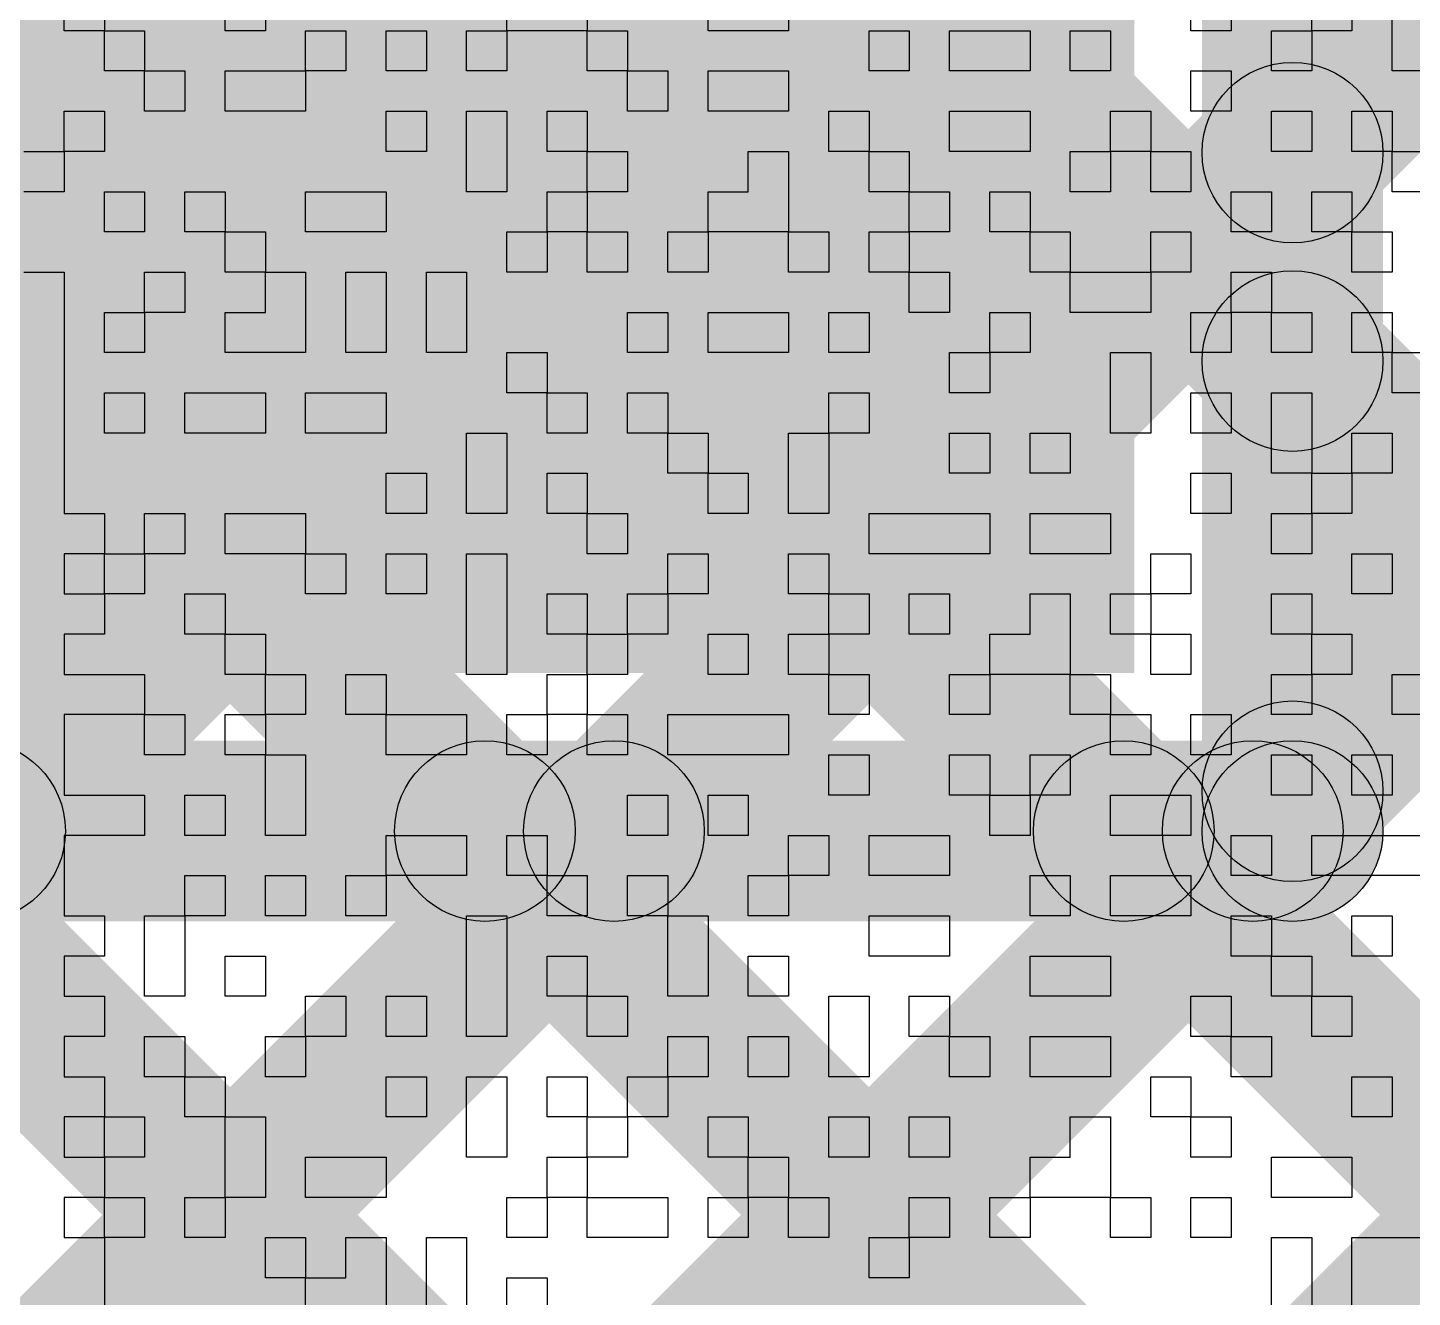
# Model space of a CAD drawing. Header units: millimetres. Extents: x 3.07 to 5.81, y 1.29 to 3.84.
# Drawn here: x 4.8701 to 4.9314, y 2.8106 to 2.8669 of the extents above; entities that cross this region are included whole.
import ezdxf

# ---------------------------------------------------------------- set-up
doc = ezdxf.new("R2010")
doc.units = ezdxf.units.MM
doc.header["$MEASUREMENT"] = 0
for name, color, linetype in [('BottomLayer', 5, 'Continuous'), ('BottomOverlay', 54, 'Continuous'), ('TopLayer', 1, 'Continuous'), ('TopPaste', 8, 'Continuous'), ('TopSolder', 216, 'Continuous')]:
    doc.layers.add(name, color=color, linetype=linetype)

# ---------------------------------------------------------------- blocks, each defined once
blk = doc.blocks.new('ESP32_WROOM_32__16MB__16')
at = {"layer": 'TopLayer'}
blk.add_hatch(color=1, dxfattribs=at).paths.add_polyline_path([(-0.374016, -0.287598), (-0.295276, -0.287598), (-0.295276, -0.323031), (-0.374016, -0.323031)])
at = {"layer": 'TopPaste'}
blk.add_hatch(color=8, dxfattribs=at).paths.add_polyline_path([(-0.374016, -0.287598), (-0.295276, -0.287598), (-0.295276, -0.323031), (-0.374016, -0.323031)])
at = {"layer": 'TopSolder'}
blk.add_hatch(color=216, dxfattribs=at).paths.add_polyline_path([(-0.378016, -0.283598), (-0.291276, -0.283598), (-0.291276, -0.327031), (-0.378016, -0.327031)])

msp = doc.modelspace()

# ---------------------------------------------------------------- hatches: boundary and pattern name
at = {"layer": 'BottomLayer'}
for points in [[(4.732828, 2.605851), (4.727172, 2.611508), (5.314492, 3.198828), (5.320149, 3.193172)], [(4.732828, 2.718988), (4.727172, 2.724645), (5.201355, 3.198828), (5.207012, 3.193172)], [(4.732828, 2.690704), (4.727172, 2.696361), (5.229639, 3.198828), (5.235296, 3.193172)], [(4.732828, 2.662419), (4.727172, 2.668076), (5.257924, 3.198828), (5.263581, 3.193172)], [(4.732828, 2.634135), (4.727172, 2.639792), (5.286208, 3.198828), (5.291865, 3.193172)], [(4.727172, 3.045347), (4.732828, 3.051004), (5.142004, 2.641828), (5.136347, 2.636172)], [(4.727172, 3.017062), (4.732828, 3.022719), (5.113719, 2.641828), (5.108062, 2.636172)], [(4.727172, 2.988778), (4.732828, 2.994435), (5.085808, 2.641456), (5.080151, 2.635799)], [(4.727172, 2.960494), (4.732828, 2.966151), (5.066949, 2.632031), (5.061292, 2.626374)]]:
    msp.add_hatch(color=5, dxfattribs=at).paths.add_polyline_path(points)
at = {"layer": 'TopLayer'}
for points in [[(4.928907, 2.858498), (4.92325, 2.864155), (5.491801, 3.432706), (5.497458, 3.427049)], [(4.928907, 2.830214), (4.92325, 2.835871), (5.491801, 3.404422), (5.497458, 3.398765)], [(4.820728, 2.69375), (4.815071, 2.699407), (5.491801, 3.376138), (5.497458, 3.370481)], [(4.930079, 2.831283), (4.922079, 2.831283), (4.922079, 2.881283), (4.930079, 2.881283)], [(4.92325, 2.849268), (4.928907, 2.854925), (5.20321, 2.580622), (5.197553, 2.574965)], [(4.825338, 2.827283), (4.825338, 2.835283), (4.926079, 2.835283), (4.926079, 2.827283)], [(4.824828, 2.726135), (4.819172, 2.731792), (4.921491, 2.834112), (4.927148, 2.828455)], [(4.824828, 2.782704), (4.819172, 2.788361), (4.864923, 2.834112), (4.87058, 2.828455)], [(4.824828, 2.754419), (4.819172, 2.760076), (4.893207, 2.834112), (4.898864, 2.828455)], [(4.85921, 2.828455), (4.864867, 2.834112), (5.116882, 2.582098), (5.111225, 2.576441)], [(4.887495, 2.828455), (4.893152, 2.834112), (5.138011, 2.589253), (5.132354, 2.583596)], [(4.915779, 2.828455), (4.921436, 2.834112), (5.164685, 2.590863), (5.159028, 2.585206)]]:
    msp.add_hatch(color=1, dxfattribs=at).paths.add_polyline_path(points)
h = msp.add_hatch(color=1, dxfattribs=at)
edge = h.paths.add_edge_path()
edge.add_arc((4.926079, 2.861327), 0.004, 0, 360)
h = msp.add_hatch(color=1, dxfattribs=at)
edge = h.paths.add_edge_path()
edge.add_arc((4.926079, 2.852097), 0.004, 0, 360)
h = msp.add_hatch(color=1, dxfattribs=at)
edge = h.paths.add_edge_path()
edge.add_arc((4.926079, 2.833042), 0.004, 0, 360)
h = msp.add_hatch(color=1, dxfattribs=at)
edge = h.paths.add_edge_path()
edge.add_arc((4.867751, 2.831283), 0.004, 0, 360)
h = msp.add_hatch(color=1, dxfattribs=at)
edge = h.paths.add_edge_path()
edge.add_arc((4.890323, 2.831283), 0.004, 0, 360)
h = msp.add_hatch(color=1, dxfattribs=at)
edge = h.paths.add_edge_path()
edge.add_arc((4.896035, 2.831283), 0.004, 0, 360)
h = msp.add_hatch(color=1, dxfattribs=at)
edge = h.paths.add_edge_path()
edge.add_arc((4.918608, 2.831283), 0.004, 0, 360)
h = msp.add_hatch(color=1, dxfattribs=at)
edge = h.paths.add_edge_path()
edge.add_arc((4.92432, 2.831283), 0.004, 0, 360)
h = msp.add_hatch(color=1, dxfattribs=at)
edge = h.paths.add_edge_path()
edge.add_arc((4.926079, 2.831283), 0.004, 0, 360)
h = msp.add_hatch(color=1, dxfattribs=at)
edge = h.paths.add_edge_path()
edge.add_arc((4.926079, 2.831283), 0.004, 0, 360)

# ---------------------------------------------------------------- linework, layer by layer
at = {"layer": 'BottomOverlay'}
for p, q in [((4.871695, 2.866726), (4.871695, 2.868508)), ((4.873477, 2.868508), (4.873477, 2.866726)), ((4.878822, 2.866726), (4.878822, 2.868508)), ((4.880604, 2.868508), (4.880604, 2.866726)), ((4.891294, 2.866726), (4.891294, 2.868508)), ((4.894857, 2.868508), (4.894857, 2.866726)), ((4.900203, 2.866726), (4.900203, 2.868508)), ((4.903766, 2.868508), (4.903766, 2.866726)), ((4.921584, 2.866726), (4.921584, 2.868508)), ((4.923365, 2.868508), (4.923365, 2.866726)), ((4.926929, 2.866726), (4.926929, 2.868508)), ((4.928711, 2.868508), (4.928711, 2.866726)), ((4.930492, 2.866726), (4.930492, 2.868508)), ((4.873477, 2.866726), (4.871695, 2.866726)), ((4.873477, 2.864944), (4.873477, 2.866726)), ((4.873477, 2.866726), (4.875259, 2.866726)), ((4.875259, 2.866726), (4.875259, 2.864944)), ((4.880604, 2.866726), (4.878822, 2.866726)), ((4.882385, 2.864944), (4.882385, 2.866726)), ((4.882385, 2.866726), (4.884167, 2.866726)), ((4.884167, 2.866726), (4.884167, 2.864944)), ((4.885949, 2.864944), (4.885949, 2.866726)), ((4.885949, 2.866726), (4.887731, 2.866726)), ((4.887731, 2.866726), (4.887731, 2.864944)), ((4.889512, 2.864944), (4.889512, 2.866726)), ((4.889512, 2.866726), (4.891294, 2.866726)), ((4.894857, 2.866726), (4.891294, 2.866726)), ((4.891294, 2.866726), (4.891294, 2.864944)), ((4.894857, 2.864944), (4.894857, 2.866726)), ((4.894857, 2.866726), (4.896639, 2.866726)), ((4.896639, 2.866726), (4.896639, 2.864944)), ((4.903766, 2.866726), (4.900203, 2.866726)), ((4.90733, 2.864944), (4.90733, 2.866726)), ((4.90733, 2.866726), (4.909111, 2.866726)), ((4.909111, 2.866726), (4.909111, 2.864944)), ((4.910893, 2.864944), (4.910893, 2.866726)), ((4.910893, 2.866726), (4.914457, 2.866726)), ((4.914457, 2.866726), (4.914457, 2.864944)), ((4.916238, 2.864944), (4.916238, 2.866726)), ((4.916238, 2.866726), (4.91802, 2.866726)), ((4.91802, 2.866726), (4.91802, 2.864944)), ((4.923365, 2.866726), (4.921584, 2.866726)), ((4.925147, 2.864944), (4.925147, 2.866726)), ((4.925147, 2.866726), (4.926929, 2.866726)), ((4.928711, 2.866726), (4.926929, 2.866726)), ((4.926929, 2.866726), (4.926929, 2.864944)), ((4.930492, 2.864944), (4.930492, 2.866726)), ((4.875259, 2.864944), (4.873477, 2.864944)), ((4.875259, 2.863163), (4.875259, 2.864944)), ((4.875259, 2.864944), (4.87704, 2.864944)), ((4.87704, 2.864944), (4.87704, 2.863163)), ((4.878822, 2.863163), (4.878822, 2.864944)), ((4.878822, 2.864944), (4.882385, 2.864944)), ((4.884167, 2.864944), (4.882385, 2.864944)), ((4.882385, 2.864944), (4.882385, 2.863163)), ((4.887731, 2.864944), (4.885949, 2.864944)), ((4.891294, 2.864944), (4.889512, 2.864944)), ((4.896639, 2.864944), (4.894857, 2.864944)), ((4.896639, 2.863163), (4.896639, 2.864944)), ((4.896639, 2.864944), (4.898421, 2.864944)), ((4.898421, 2.864944), (4.898421, 2.863163)), ((4.900203, 2.863163), (4.900203, 2.864944)), ((4.900203, 2.864944), (4.903766, 2.864944)), ((4.903766, 2.864944), (4.903766, 2.863163)), ((4.909111, 2.864944), (4.90733, 2.864944)), ((4.914457, 2.864944), (4.910893, 2.864944)), ((4.91802, 2.864944), (4.916238, 2.864944)), ((4.921584, 2.863163), (4.921584, 2.864944)), ((4.921584, 2.864944), (4.923365, 2.864944)), ((4.923365, 2.864944), (4.923365, 2.863163)), ((4.926929, 2.864944), (4.925147, 2.864944)), ((4.932274, 2.864944), (4.930492, 2.864944)), ((4.871695, 2.861381), (4.871695, 2.863163)), ((4.871695, 2.863163), (4.873477, 2.863163)), ((4.873477, 2.863163), (4.873477, 2.861381)), ((4.87704, 2.863163), (4.875259, 2.863163)), ((4.882385, 2.863163), (4.878822, 2.863163)), ((4.885949, 2.861381), (4.885949, 2.863163)), ((4.885949, 2.863163), (4.887731, 2.863163)), ((4.887731, 2.863163), (4.887731, 2.861381)), ((4.889512, 2.861381), (4.889512, 2.863163)), ((4.889512, 2.863163), (4.891294, 2.863163)), ((4.891294, 2.863163), (4.891294, 2.861381)), ((4.893076, 2.861381), (4.893076, 2.863163)), ((4.893076, 2.863163), (4.894857, 2.863163)), ((4.894857, 2.863163), (4.894857, 2.861381)), ((4.898421, 2.863163), (4.896639, 2.863163)), ((4.903766, 2.863163), (4.900203, 2.863163)), ((4.905548, 2.861381), (4.905548, 2.863163)), ((4.905548, 2.863163), (4.90733, 2.863163)), ((4.90733, 2.863163), (4.90733, 2.861381)), ((4.910893, 2.861381), (4.910893, 2.863163)), ((4.910893, 2.863163), (4.914457, 2.863163)), ((4.914457, 2.863163), (4.914457, 2.861381)), ((4.91802, 2.861381), (4.91802, 2.863163)), ((4.91802, 2.863163), (4.919802, 2.863163)), ((4.919802, 2.863163), (4.919802, 2.861381)), ((4.923365, 2.863163), (4.921584, 2.863163)), ((4.925147, 2.861381), (4.925147, 2.863163)), ((4.925147, 2.863163), (4.926929, 2.863163)), ((4.926929, 2.863163), (4.926929, 2.861381)), ((4.928711, 2.861381), (4.928711, 2.863163)), ((4.928711, 2.863163), (4.930492, 2.863163)), ((4.930492, 2.863163), (4.930492, 2.861381)), ((4.869913, 2.861381), (4.871695, 2.861381)), ((4.873477, 2.861381), (4.871695, 2.861381)), ((4.871695, 2.861381), (4.871695, 2.859599)), ((4.887731, 2.861381), (4.885949, 2.861381)), ((4.889512, 2.859599), (4.889512, 2.861381)), ((4.891294, 2.861381), (4.891294, 2.859599)), ((4.894857, 2.861381), (4.893076, 2.861381)), ((4.894857, 2.859599), (4.894857, 2.861381)), ((4.894857, 2.861381), (4.896639, 2.861381)), ((4.896639, 2.861381), (4.896639, 2.859599)), ((4.901985, 2.859599), (4.901985, 2.861381)), ((4.901985, 2.861381), (4.903766, 2.861381)), ((4.903766, 2.861381), (4.903766, 2.859599)), ((4.90733, 2.861381), (4.905548, 2.861381)), ((4.90733, 2.859599), (4.90733, 2.861381)), ((4.90733, 2.861381), (4.909111, 2.861381)), ((4.909111, 2.861381), (4.909111, 2.859599)), ((4.914457, 2.861381), (4.910893, 2.861381)), ((4.916238, 2.859599), (4.916238, 2.861381)), ((4.916238, 2.861381), (4.91802, 2.861381)), ((4.919802, 2.861381), (4.91802, 2.861381)), ((4.91802, 2.861381), (4.91802, 2.859599)), ((4.919802, 2.859599), (4.919802, 2.861381)), ((4.919802, 2.861381), (4.921584, 2.861381)), ((4.921584, 2.861381), (4.921584, 2.859599)), ((4.926929, 2.861381), (4.925147, 2.861381)), ((4.930492, 2.861381), (4.928711, 2.861381)), ((4.930492, 2.859599), (4.930492, 2.861381)), ((4.930492, 2.861381), (4.932274, 2.861381)), ((4.871695, 2.859599), (4.869913, 2.859599)), ((4.873477, 2.857817), (4.873477, 2.859599)), ((4.873477, 2.859599), (4.875259, 2.859599)), ((4.875259, 2.859599), (4.875259, 2.857817)), ((4.87704, 2.857817), (4.87704, 2.859599)), ((4.87704, 2.859599), (4.878822, 2.859599)), ((4.878822, 2.859599), (4.878822, 2.857817)), ((4.882385, 2.857817), (4.882385, 2.859599)), ((4.882385, 2.859599), (4.885949, 2.859599)), ((4.885949, 2.859599), (4.885949, 2.857817)), ((4.891294, 2.859599), (4.889512, 2.859599)), ((4.893076, 2.857817), (4.893076, 2.859599)), ((4.893076, 2.859599), (4.894857, 2.859599)), ((4.896639, 2.859599), (4.894857, 2.859599)), ((4.894857, 2.859599), (4.894857, 2.857817)), ((4.900203, 2.857817), (4.900203, 2.859599)), ((4.900203, 2.859599), (4.901985, 2.859599)), ((4.903766, 2.859599), (4.903766, 2.857817)), ((4.909111, 2.859599), (4.90733, 2.859599)), ((4.909111, 2.857817), (4.909111, 2.859599)), ((4.909111, 2.859599), (4.910893, 2.859599)), ((4.910893, 2.859599), (4.910893, 2.857817)), ((4.912675, 2.857817), (4.912675, 2.859599)), ((4.912675, 2.859599), (4.914457, 2.859599)), ((4.914457, 2.859599), (4.914457, 2.857817)), ((4.91802, 2.859599), (4.916238, 2.859599)), ((4.921584, 2.859599), (4.919802, 2.859599)), ((4.923365, 2.857817), (4.923365, 2.859599)), ((4.923365, 2.859599), (4.925147, 2.859599)), ((4.925147, 2.859599), (4.925147, 2.857817)), ((4.926929, 2.857817), (4.926929, 2.859599)), ((4.926929, 2.859599), (4.928711, 2.859599)), ((4.928711, 2.859599), (4.928711, 2.857817)), ((4.932274, 2.859599), (4.930492, 2.859599)), ((4.875259, 2.857817), (4.873477, 2.857817)), ((4.878822, 2.857817), (4.87704, 2.857817)), ((4.878822, 2.856036), (4.878822, 2.857817)), ((4.878822, 2.857817), (4.880604, 2.857817)), ((4.880604, 2.857817), (4.880604, 2.856036)), ((4.885949, 2.857817), (4.882385, 2.857817)), ((4.891294, 2.856036), (4.891294, 2.857817)), ((4.891294, 2.857817), (4.893076, 2.857817)), ((4.894857, 2.857817), (4.893076, 2.857817)), ((4.893076, 2.857817), (4.893076, 2.856036)), ((4.894857, 2.856036), (4.894857, 2.857817)), ((4.894857, 2.857817), (4.896639, 2.857817)), ((4.896639, 2.857817), (4.896639, 2.856036)), ((4.898421, 2.856036), (4.898421, 2.857817)), ((4.898421, 2.857817), (4.900203, 2.857817)), ((4.903766, 2.857817), (4.900203, 2.857817)), ((4.900203, 2.857817), (4.900203, 2.856036)), ((4.903766, 2.856036), (4.903766, 2.857817)), ((4.903766, 2.857817), (4.905548, 2.857817)), ((4.905548, 2.857817), (4.905548, 2.856036)), ((4.90733, 2.856036), (4.90733, 2.857817)), ((4.90733, 2.857817), (4.909111, 2.857817)), ((4.910893, 2.857817), (4.909111, 2.857817)), ((4.909111, 2.857817), (4.909111, 2.856036)), ((4.914457, 2.857817), (4.912675, 2.857817)), ((4.914457, 2.856036), (4.914457, 2.857817)), ((4.914457, 2.857817), (4.916238, 2.857817)), ((4.916238, 2.857817), (4.916238, 2.856036)), ((4.919802, 2.856036), (4.919802, 2.857817)), ((4.919802, 2.857817), (4.921584, 2.857817)), ((4.921584, 2.857817), (4.921584, 2.856036)), ((4.925147, 2.857817), (4.923365, 2.857817)), ((4.928711, 2.857817), (4.926929, 2.857817)), ((4.928711, 2.856036), (4.928711, 2.857817)), ((4.928711, 2.857817), (4.930492, 2.857817)), ((4.930492, 2.857817), (4.930492, 2.856036)), ((4.869913, 2.856036), (4.871695, 2.856036)), ((4.871695, 2.856036), (4.871695, 2.854254)), ((4.875259, 2.854254), (4.875259, 2.856036)), ((4.875259, 2.856036), (4.87704, 2.856036)), ((4.87704, 2.856036), (4.87704, 2.854254)), ((4.880604, 2.856036), (4.878822, 2.856036)), ((4.880604, 2.854254), (4.880604, 2.856036)), ((4.880604, 2.856036), (4.882385, 2.856036)), ((4.882385, 2.856036), (4.882385, 2.854254)), ((4.884167, 2.854254), (4.884167, 2.856036)), ((4.884167, 2.856036), (4.885949, 2.856036)), ((4.885949, 2.856036), (4.885949, 2.854254)), ((4.887731, 2.854254), (4.887731, 2.856036)), ((4.887731, 2.856036), (4.889512, 2.856036)), ((4.889512, 2.856036), (4.889512, 2.854254)), ((4.893076, 2.856036), (4.891294, 2.856036)), ((4.896639, 2.856036), (4.894857, 2.856036)), ((4.900203, 2.856036), (4.898421, 2.856036)), ((4.905548, 2.856036), (4.903766, 2.856036)), ((4.909111, 2.856036), (4.90733, 2.856036)), ((4.909111, 2.854254), (4.909111, 2.856036)), ((4.909111, 2.856036), (4.910893, 2.856036)), ((4.910893, 2.856036), (4.910893, 2.854254)), ((4.916238, 2.856036), (4.914457, 2.856036)), ((4.916238, 2.854254), (4.916238, 2.856036)), ((4.916238, 2.856036), (4.919802, 2.856036)), ((4.921584, 2.856036), (4.919802, 2.856036)), ((4.919802, 2.856036), (4.919802, 2.854254)), ((4.923365, 2.854254), (4.923365, 2.856036)), ((4.923365, 2.856036), (4.925147, 2.856036)), ((4.925147, 2.856036), (4.925147, 2.854254)), ((4.930492, 2.856036), (4.928711, 2.856036)), ((4.871695, 2.854254), (4.871695, 2.852472)), ((4.873477, 2.852472), (4.873477, 2.854254)), ((4.873477, 2.854254), (4.875259, 2.854254)), ((4.87704, 2.854254), (4.875259, 2.854254)), ((4.875259, 2.854254), (4.875259, 2.852472)), ((4.878822, 2.852472), (4.878822, 2.854254)), ((4.878822, 2.854254), (4.880604, 2.854254)), ((4.882385, 2.854254), (4.882385, 2.852472)), ((4.884167, 2.852472), (4.884167, 2.854254)), ((4.885949, 2.854254), (4.885949, 2.852472)), ((4.887731, 2.852472), (4.887731, 2.854254)), ((4.889512, 2.854254), (4.889512, 2.852472)), ((4.896639, 2.852472), (4.896639, 2.854254)), ((4.896639, 2.854254), (4.898421, 2.854254)), ((4.898421, 2.854254), (4.898421, 2.852472)), ((4.900203, 2.852472), (4.900203, 2.854254)), ((4.900203, 2.854254), (4.903766, 2.854254)), ((4.903766, 2.854254), (4.903766, 2.852472)), ((4.905548, 2.852472), (4.905548, 2.854254)), ((4.905548, 2.854254), (4.90733, 2.854254)), ((4.90733, 2.854254), (4.90733, 2.852472)), ((4.910893, 2.854254), (4.909111, 2.854254)), ((4.912675, 2.852472), (4.912675, 2.854254)), ((4.912675, 2.854254), (4.914457, 2.854254)), ((4.914457, 2.854254), (4.914457, 2.852472)), ((4.919802, 2.854254), (4.916238, 2.854254)), ((4.921584, 2.852472), (4.921584, 2.854254)), ((4.921584, 2.854254), (4.923365, 2.854254)), ((4.925147, 2.854254), (4.923365, 2.854254)), ((4.923365, 2.854254), (4.923365, 2.852472)), ((4.925147, 2.852472), (4.925147, 2.854254)), ((4.925147, 2.854254), (4.926929, 2.854254)), ((4.926929, 2.854254), (4.926929, 2.852472)), ((4.928711, 2.852472), (4.928711, 2.854254)), ((4.928711, 2.854254), (4.930492, 2.854254)), ((4.930492, 2.854254), (4.930492, 2.852472)), ((4.871695, 2.852472), (4.871695, 2.85069)), ((4.875259, 2.852472), (4.873477, 2.852472)), ((4.882385, 2.852472), (4.878822, 2.852472)), ((4.885949, 2.852472), (4.884167, 2.852472)), ((4.889512, 2.852472), (4.887731, 2.852472)), ((4.891294, 2.85069), (4.891294, 2.852472)), ((4.891294, 2.852472), (4.893076, 2.852472)), ((4.893076, 2.852472), (4.893076, 2.85069)), ((4.898421, 2.852472), (4.896639, 2.852472)), ((4.903766, 2.852472), (4.900203, 2.852472)), ((4.90733, 2.852472), (4.905548, 2.852472)), ((4.910893, 2.85069), (4.910893, 2.852472)), ((4.910893, 2.852472), (4.912675, 2.852472)), ((4.914457, 2.852472), (4.912675, 2.852472)), ((4.912675, 2.852472), (4.912675, 2.85069)), ((4.91802, 2.85069), (4.91802, 2.852472)), ((4.91802, 2.852472), (4.919802, 2.852472)), ((4.919802, 2.852472), (4.919802, 2.85069)), ((4.923365, 2.852472), (4.921584, 2.852472)), ((4.926929, 2.852472), (4.925147, 2.852472)), ((4.930492, 2.852472), (4.928711, 2.852472)), ((4.930492, 2.85069), (4.930492, 2.852472)), ((4.930492, 2.852472), (4.932274, 2.852472)), ((4.871695, 2.85069), (4.871695, 2.848909)), ((4.873477, 2.848909), (4.873477, 2.85069)), ((4.873477, 2.85069), (4.875259, 2.85069)), ((4.875259, 2.85069), (4.875259, 2.848909)), ((4.87704, 2.848909), (4.87704, 2.85069)), ((4.87704, 2.85069), (4.880604, 2.85069)), ((4.880604, 2.85069), (4.880604, 2.848909)), ((4.882385, 2.848909), (4.882385, 2.85069)), ((4.882385, 2.85069), (4.885949, 2.85069)), ((4.885949, 2.85069), (4.885949, 2.848909)), ((4.893076, 2.85069), (4.891294, 2.85069)), ((4.893076, 2.848909), (4.893076, 2.85069)), ((4.893076, 2.85069), (4.894857, 2.85069)), ((4.894857, 2.85069), (4.894857, 2.848909)), ((4.896639, 2.848909), (4.896639, 2.85069)), ((4.896639, 2.85069), (4.898421, 2.85069)), ((4.898421, 2.85069), (4.898421, 2.848909)), ((4.905548, 2.848909), (4.905548, 2.85069)), ((4.905548, 2.85069), (4.90733, 2.85069)), ((4.90733, 2.85069), (4.90733, 2.848909)), ((4.912675, 2.85069), (4.910893, 2.85069)), ((4.91802, 2.848909), (4.91802, 2.85069)), ((4.919802, 2.85069), (4.919802, 2.848909)), ((4.921584, 2.848909), (4.921584, 2.85069)), ((4.921584, 2.85069), (4.923365, 2.85069)), ((4.923365, 2.85069), (4.923365, 2.848909)), ((4.925147, 2.848909), (4.925147, 2.85069)), ((4.925147, 2.85069), (4.926929, 2.85069)), ((4.926929, 2.85069), (4.926929, 2.848909)), ((4.932274, 2.85069), (4.930492, 2.85069)), ((4.871695, 2.848909), (4.871695, 2.847127)), ((4.875259, 2.848909), (4.873477, 2.848909)), ((4.880604, 2.848909), (4.87704, 2.848909)), ((4.885949, 2.848909), (4.882385, 2.848909)), ((4.889512, 2.847127), (4.889512, 2.848909)), ((4.889512, 2.848909), (4.891294, 2.848909)), ((4.891294, 2.848909), (4.891294, 2.847127)), ((4.894857, 2.848909), (4.893076, 2.848909)), ((4.898421, 2.848909), (4.896639, 2.848909)), ((4.898421, 2.847127), (4.898421, 2.848909)), ((4.898421, 2.848909), (4.900203, 2.848909)), ((4.900203, 2.848909), (4.900203, 2.847127)), ((4.903766, 2.847127), (4.903766, 2.848909)), ((4.903766, 2.848909), (4.905548, 2.848909)), ((4.90733, 2.848909), (4.905548, 2.848909)), ((4.905548, 2.848909), (4.905548, 2.847127)), ((4.910893, 2.847127), (4.910893, 2.848909)), ((4.910893, 2.848909), (4.912675, 2.848909)), ((4.912675, 2.848909), (4.912675, 2.847127)), ((4.914457, 2.847127), (4.914457, 2.848909)), ((4.914457, 2.848909), (4.916238, 2.848909)), ((4.916238, 2.848909), (4.916238, 2.847127)), ((4.919802, 2.848909), (4.91802, 2.848909)), ((4.923365, 2.848909), (4.921584, 2.848909)), ((4.925147, 2.847127), (4.925147, 2.848909)), ((4.926929, 2.848909), (4.926929, 2.847127)), ((4.928711, 2.847127), (4.928711, 2.848909)), ((4.928711, 2.848909), (4.930492, 2.848909)), ((4.930492, 2.848909), (4.930492, 2.847127)), ((4.871695, 2.847127), (4.871695, 2.845345)), ((4.885949, 2.845345), (4.885949, 2.847127)), ((4.885949, 2.847127), (4.887731, 2.847127)), ((4.887731, 2.847127), (4.887731, 2.845345)), ((4.889512, 2.845345), (4.889512, 2.847127)), ((4.891294, 2.847127), (4.891294, 2.845345)), ((4.893076, 2.845345), (4.893076, 2.847127)), ((4.893076, 2.847127), (4.894857, 2.847127)), ((4.894857, 2.847127), (4.894857, 2.845345)), ((4.900203, 2.847127), (4.898421, 2.847127)), ((4.900203, 2.845345), (4.900203, 2.847127)), ((4.900203, 2.847127), (4.901985, 2.847127)), ((4.901985, 2.847127), (4.901985, 2.845345)), ((4.903766, 2.845345), (4.903766, 2.847127)), ((4.905548, 2.847127), (4.905548, 2.845345)), ((4.912675, 2.847127), (4.910893, 2.847127)), ((4.916238, 2.847127), (4.914457, 2.847127)), ((4.921584, 2.845345), (4.921584, 2.847127)), ((4.921584, 2.847127), (4.923365, 2.847127)), ((4.923365, 2.847127), (4.923365, 2.845345)), ((4.926929, 2.847127), (4.925147, 2.847127)), ((4.926929, 2.845345), (4.926929, 2.847127)), ((4.926929, 2.847127), (4.928711, 2.847127)), ((4.930492, 2.847127), (4.928711, 2.847127)), ((4.928711, 2.847127), (4.928711, 2.845345)), ((4.871695, 2.845345), (4.873477, 2.845345)), ((4.873477, 2.845345), (4.873477, 2.843564)), ((4.875259, 2.843564), (4.875259, 2.845345)), ((4.875259, 2.845345), (4.87704, 2.845345)), ((4.87704, 2.845345), (4.87704, 2.843564)), ((4.878822, 2.843564), (4.878822, 2.845345)), ((4.878822, 2.845345), (4.882385, 2.845345)), ((4.882385, 2.845345), (4.882385, 2.843564)), ((4.887731, 2.845345), (4.885949, 2.845345)), ((4.891294, 2.845345), (4.889512, 2.845345)), ((4.894857, 2.845345), (4.893076, 2.845345)), ((4.894857, 2.843564), (4.894857, 2.845345)), ((4.894857, 2.845345), (4.896639, 2.845345)), ((4.896639, 2.845345), (4.896639, 2.843564)), ((4.901985, 2.845345), (4.900203, 2.845345)), ((4.905548, 2.845345), (4.903766, 2.845345)), ((4.90733, 2.843564), (4.90733, 2.845345)), ((4.90733, 2.845345), (4.912675, 2.845345)), ((4.912675, 2.845345), (4.912675, 2.843564)), ((4.914457, 2.843564), (4.914457, 2.845345)), ((4.914457, 2.845345), (4.91802, 2.845345)), ((4.91802, 2.845345), (4.91802, 2.843564)), ((4.923365, 2.845345), (4.921584, 2.845345)), ((4.925147, 2.843564), (4.925147, 2.845345)), ((4.925147, 2.845345), (4.926929, 2.845345)), ((4.928711, 2.845345), (4.926929, 2.845345)), ((4.926929, 2.845345), (4.926929, 2.843564)), ((4.873477, 2.843564), (4.871695, 2.843564)), ((4.871695, 2.843564), (4.871695, 2.841782)), ((4.873477, 2.841782), (4.873477, 2.843564)), ((4.873477, 2.843564), (4.875259, 2.843564)), ((4.87704, 2.843564), (4.875259, 2.843564)), ((4.875259, 2.843564), (4.875259, 2.841782)), ((4.882385, 2.843564), (4.878822, 2.843564)), ((4.882385, 2.841782), (4.882385, 2.843564)), ((4.882385, 2.843564), (4.884167, 2.843564)), ((4.884167, 2.843564), (4.884167, 2.841782)), ((4.885949, 2.841782), (4.885949, 2.843564)), ((4.885949, 2.843564), (4.887731, 2.843564)), ((4.887731, 2.843564), (4.887731, 2.841782)), ((4.889512, 2.841782), (4.889512, 2.843564)), ((4.889512, 2.843564), (4.891294, 2.843564)), ((4.891294, 2.843564), (4.891294, 2.841782)), ((4.896639, 2.843564), (4.894857, 2.843564)), ((4.898421, 2.841782), (4.898421, 2.843564)), ((4.898421, 2.843564), (4.900203, 2.843564)), ((4.900203, 2.843564), (4.900203, 2.841782)), ((4.903766, 2.841782), (4.903766, 2.843564)), ((4.903766, 2.843564), (4.905548, 2.843564)), ((4.905548, 2.843564), (4.905548, 2.841782)), ((4.912675, 2.843564), (4.90733, 2.843564)), ((4.91802, 2.843564), (4.914457, 2.843564)), ((4.919802, 2.841782), (4.919802, 2.843564)), ((4.919802, 2.843564), (4.921584, 2.843564)), ((4.921584, 2.843564), (4.921584, 2.841782)), ((4.926929, 2.843564), (4.925147, 2.843564)), ((4.928711, 2.841782), (4.928711, 2.843564)), ((4.928711, 2.843564), (4.930492, 2.843564)), ((4.930492, 2.843564), (4.930492, 2.841782)), ((4.871695, 2.841782), (4.873477, 2.841782)), ((4.875259, 2.841782), (4.873477, 2.841782)), ((4.873477, 2.841782), (4.873477, 2.84)), ((4.87704, 2.84), (4.87704, 2.841782)), ((4.87704, 2.841782), (4.878822, 2.841782)), ((4.878822, 2.841782), (4.878822, 2.84)), ((4.884167, 2.841782), (4.882385, 2.841782)), ((4.887731, 2.841782), (4.885949, 2.841782)), ((4.889512, 2.84), (4.889512, 2.841782)), ((4.891294, 2.841782), (4.891294, 2.84)), ((4.893076, 2.84), (4.893076, 2.841782)), ((4.893076, 2.841782), (4.894857, 2.841782)), ((4.894857, 2.841782), (4.894857, 2.84)), ((4.896639, 2.84), (4.896639, 2.841782)), ((4.896639, 2.841782), (4.898421, 2.841782)), ((4.900203, 2.841782), (4.898421, 2.841782)), ((4.898421, 2.841782), (4.898421, 2.84)), ((4.905548, 2.841782), (4.903766, 2.841782)), ((4.905548, 2.84), (4.905548, 2.841782)), ((4.905548, 2.841782), (4.90733, 2.841782)), ((4.90733, 2.841782), (4.90733, 2.84)), ((4.909111, 2.84), (4.909111, 2.841782)), ((4.909111, 2.841782), (4.910893, 2.841782)), ((4.910893, 2.841782), (4.910893, 2.84)), ((4.914457, 2.84), (4.914457, 2.841782)), ((4.914457, 2.841782), (4.916238, 2.841782)), ((4.916238, 2.841782), (4.916238, 2.84)), ((4.91802, 2.84), (4.91802, 2.841782)), ((4.91802, 2.841782), (4.919802, 2.841782)), ((4.921584, 2.841782), (4.919802, 2.841782)), ((4.919802, 2.841782), (4.919802, 2.84)), ((4.925147, 2.84), (4.925147, 2.841782)), ((4.925147, 2.841782), (4.926929, 2.841782)), ((4.926929, 2.841782), (4.926929, 2.84)), ((4.930492, 2.841782), (4.928711, 2.841782)), ((4.873477, 2.84), (4.871695, 2.84)), ((4.871695, 2.84), (4.871695, 2.838218)), ((4.878822, 2.84), (4.87704, 2.84)), ((4.878822, 2.838218), (4.878822, 2.84)), ((4.878822, 2.84), (4.880604, 2.84)), ((4.880604, 2.84), (4.880604, 2.838218)), ((4.889512, 2.838218), (4.889512, 2.84)), ((4.891294, 2.84), (4.891294, 2.838218)), ((4.894857, 2.84), (4.893076, 2.84)), ((4.894857, 2.838218), (4.894857, 2.84)), ((4.894857, 2.84), (4.896639, 2.84)), ((4.898421, 2.84), (4.896639, 2.84)), ((4.896639, 2.84), (4.896639, 2.838218)), ((4.900203, 2.838218), (4.900203, 2.84)), ((4.900203, 2.84), (4.901985, 2.84)), ((4.901985, 2.84), (4.901985, 2.838218)), ((4.903766, 2.838218), (4.903766, 2.84)), ((4.903766, 2.84), (4.905548, 2.84)), ((4.90733, 2.84), (4.905548, 2.84)), ((4.905548, 2.84), (4.905548, 2.838218)), ((4.910893, 2.84), (4.909111, 2.84)), ((4.912675, 2.838218), (4.912675, 2.84)), ((4.912675, 2.84), (4.914457, 2.84)), ((4.916238, 2.84), (4.916238, 2.838218)), ((4.919802, 2.84), (4.91802, 2.84)), ((4.919802, 2.838218), (4.919802, 2.84)), ((4.919802, 2.84), (4.921584, 2.84)), ((4.921584, 2.84), (4.921584, 2.838218)), ((4.926929, 2.84), (4.925147, 2.84)), ((4.926929, 2.838218), (4.926929, 2.84)), ((4.926929, 2.84), (4.928711, 2.84)), ((4.928711, 2.84), (4.928711, 2.838218)), ((4.871695, 2.838218), (4.875259, 2.838218)), ((4.875259, 2.838218), (4.875259, 2.836437)), ((4.880604, 2.838218), (4.878822, 2.838218)), ((4.880604, 2.836437), (4.880604, 2.838218)), ((4.880604, 2.838218), (4.882385, 2.838218)), ((4.882385, 2.838218), (4.882385, 2.836437)), ((4.884167, 2.836437), (4.884167, 2.838218)), ((4.884167, 2.838218), (4.885949, 2.838218)), ((4.885949, 2.838218), (4.885949, 2.836437)), ((4.891294, 2.838218), (4.889512, 2.838218)), ((4.893076, 2.836437), (4.893076, 2.838218)), ((4.893076, 2.838218), (4.894857, 2.838218)), ((4.896639, 2.838218), (4.894857, 2.838218)), ((4.894857, 2.838218), (4.894857, 2.836437)), ((4.901985, 2.838218), (4.900203, 2.838218)), ((4.905548, 2.838218), (4.903766, 2.838218)), ((4.905548, 2.836437), (4.905548, 2.838218)), ((4.905548, 2.838218), (4.90733, 2.838218)), ((4.90733, 2.838218), (4.90733, 2.836437)), ((4.910893, 2.836437), (4.910893, 2.838218)), ((4.910893, 2.838218), (4.912675, 2.838218)), ((4.916238, 2.838218), (4.912675, 2.838218)), ((4.912675, 2.838218), (4.912675, 2.836437)), ((4.916238, 2.836437), (4.916238, 2.838218)), ((4.916238, 2.838218), (4.91802, 2.838218)), ((4.91802, 2.838218), (4.91802, 2.836437)), ((4.921584, 2.838218), (4.919802, 2.838218)), ((4.925147, 2.836437), (4.925147, 2.838218)), ((4.925147, 2.838218), (4.926929, 2.838218)), ((4.928711, 2.838218), (4.926929, 2.838218)), ((4.926929, 2.838218), (4.926929, 2.836437)), ((4.930492, 2.836437), (4.930492, 2.838218)), ((4.930492, 2.838218), (4.932274, 2.838218)), ((4.875259, 2.836437), (4.871695, 2.836437)), ((4.871695, 2.836437), (4.871695, 2.834655)), ((4.875259, 2.834655), (4.875259, 2.836437)), ((4.875259, 2.836437), (4.87704, 2.836437)), ((4.87704, 2.836437), (4.87704, 2.834655)), ((4.878822, 2.834655), (4.878822, 2.836437)), ((4.878822, 2.836437), (4.880604, 2.836437)), ((4.882385, 2.836437), (4.880604, 2.836437)), ((4.880604, 2.836437), (4.880604, 2.834655)), ((4.885949, 2.836437), (4.884167, 2.836437)), ((4.885949, 2.834655), (4.885949, 2.836437)), ((4.885949, 2.836437), (4.889512, 2.836437)), ((4.889512, 2.836437), (4.889512, 2.834655)), ((4.891294, 2.834655), (4.891294, 2.836437)), ((4.891294, 2.836437), (4.893076, 2.836437)), ((4.894857, 2.836437), (4.893076, 2.836437)), ((4.893076, 2.836437), (4.893076, 2.834655)), ((4.894857, 2.834655), (4.894857, 2.836437)), ((4.894857, 2.836437), (4.896639, 2.836437)), ((4.896639, 2.836437), (4.896639, 2.834655)), ((4.898421, 2.834655), (4.898421, 2.836437)), ((4.898421, 2.836437), (4.903766, 2.836437)), ((4.903766, 2.836437), (4.903766, 2.834655)), ((4.90733, 2.836437), (4.905548, 2.836437)), ((4.912675, 2.836437), (4.910893, 2.836437)), ((4.91802, 2.836437), (4.916238, 2.836437)), ((4.91802, 2.834655), (4.91802, 2.836437)), ((4.91802, 2.836437), (4.919802, 2.836437)), ((4.919802, 2.836437), (4.919802, 2.834655)), ((4.921584, 2.834655), (4.921584, 2.836437)), ((4.921584, 2.836437), (4.923365, 2.836437)), ((4.923365, 2.836437), (4.923365, 2.834655)), ((4.926929, 2.836437), (4.925147, 2.836437)), ((4.932274, 2.836437), (4.930492, 2.836437)), ((4.871695, 2.834655), (4.871695, 2.832873)), ((4.87704, 2.834655), (4.875259, 2.834655)), ((4.880604, 2.834655), (4.878822, 2.834655)), ((4.880604, 2.832873), (4.880604, 2.834655)), ((4.880604, 2.834655), (4.882385, 2.834655)), ((4.882385, 2.834655), (4.882385, 2.832873)), ((4.889512, 2.834655), (4.885949, 2.834655)), ((4.893076, 2.834655), (4.891294, 2.834655)), ((4.896639, 2.834655), (4.894857, 2.834655)), ((4.903766, 2.834655), (4.898421, 2.834655)), ((4.905548, 2.832873), (4.905548, 2.834655)), ((4.905548, 2.834655), (4.90733, 2.834655)), ((4.90733, 2.834655), (4.90733, 2.832873)), ((4.910893, 2.832873), (4.910893, 2.834655)), ((4.910893, 2.834655), (4.912675, 2.834655)), ((4.912675, 2.834655), (4.912675, 2.832873)), ((4.914457, 2.832873), (4.914457, 2.834655)), ((4.914457, 2.834655), (4.916238, 2.834655)), ((4.916238, 2.834655), (4.916238, 2.832873)), ((4.919802, 2.834655), (4.91802, 2.834655)), ((4.923365, 2.834655), (4.921584, 2.834655)), ((4.925147, 2.832873), (4.925147, 2.834655)), ((4.925147, 2.834655), (4.926929, 2.834655)), ((4.926929, 2.834655), (4.926929, 2.832873)), ((4.928711, 2.832873), (4.928711, 2.834655)), ((4.928711, 2.834655), (4.930492, 2.834655)), ((4.930492, 2.834655), (4.930492, 2.832873)), ((4.871695, 2.832873), (4.875259, 2.832873)), ((4.875259, 2.832873), (4.875259, 2.831091)), ((4.87704, 2.831091), (4.87704, 2.832873)), ((4.87704, 2.832873), (4.878822, 2.832873)), ((4.878822, 2.832873), (4.878822, 2.831091)), ((4.880604, 2.831091), (4.880604, 2.832873)), ((4.882385, 2.832873), (4.882385, 2.831091)), ((4.896639, 2.831091), (4.896639, 2.832873)), ((4.896639, 2.832873), (4.898421, 2.832873)), ((4.898421, 2.832873), (4.898421, 2.831091)), ((4.900203, 2.831091), (4.900203, 2.832873)), ((4.900203, 2.832873), (4.901985, 2.832873)), ((4.901985, 2.832873), (4.901985, 2.831091)), ((4.90733, 2.832873), (4.905548, 2.832873)), ((4.912675, 2.832873), (4.910893, 2.832873)), ((4.912675, 2.831091), (4.912675, 2.832873)), ((4.912675, 2.832873), (4.914457, 2.832873)), ((4.916238, 2.832873), (4.914457, 2.832873)), ((4.914457, 2.832873), (4.914457, 2.831091)), ((4.91802, 2.831091), (4.91802, 2.832873)), ((4.91802, 2.832873), (4.921584, 2.832873)), ((4.921584, 2.832873), (4.921584, 2.831091)), ((4.926929, 2.832873), (4.925147, 2.832873)), ((4.930492, 2.832873), (4.928711, 2.832873)), ((4.875259, 2.831091), (4.871695, 2.831091)), ((4.871695, 2.831091), (4.871695, 2.82931)), ((4.878822, 2.831091), (4.87704, 2.831091)), ((4.882385, 2.831091), (4.880604, 2.831091)), ((4.885949, 2.82931), (4.885949, 2.831091)), ((4.885949, 2.831091), (4.889512, 2.831091)), ((4.889512, 2.831091), (4.889512, 2.82931)), ((4.891294, 2.82931), (4.891294, 2.831091)), ((4.891294, 2.831091), (4.893076, 2.831091)), ((4.893076, 2.831091), (4.893076, 2.82931)), ((4.898421, 2.831091), (4.896639, 2.831091)), ((4.901985, 2.831091), (4.900203, 2.831091)), ((4.903766, 2.82931), (4.903766, 2.831091)), ((4.903766, 2.831091), (4.905548, 2.831091)), ((4.905548, 2.831091), (4.905548, 2.82931)), ((4.90733, 2.82931), (4.90733, 2.831091)), ((4.90733, 2.831091), (4.910893, 2.831091)), ((4.910893, 2.831091), (4.910893, 2.82931)), ((4.914457, 2.831091), (4.912675, 2.831091)), ((4.921584, 2.831091), (4.91802, 2.831091)), ((4.923365, 2.82931), (4.923365, 2.831091)), ((4.923365, 2.831091), (4.925147, 2.831091)), ((4.925147, 2.831091), (4.925147, 2.82931)), ((4.926929, 2.82931), (4.926929, 2.831091)), ((4.926929, 2.831091), (4.932274, 2.831091)), ((4.871695, 2.82931), (4.871695, 2.827528)), ((4.87704, 2.827528), (4.87704, 2.82931)), ((4.87704, 2.82931), (4.878822, 2.82931)), ((4.878822, 2.82931), (4.878822, 2.827528)), ((4.880604, 2.827528), (4.880604, 2.82931)), ((4.880604, 2.82931), (4.882385, 2.82931)), ((4.882385, 2.82931), (4.882385, 2.827528)), ((4.884167, 2.827528), (4.884167, 2.82931)), ((4.884167, 2.82931), (4.885949, 2.82931)), ((4.889512, 2.82931), (4.885949, 2.82931)), ((4.885949, 2.82931), (4.885949, 2.827528)), ((4.893076, 2.82931), (4.891294, 2.82931)), ((4.893076, 2.827528), (4.893076, 2.82931)), ((4.893076, 2.82931), (4.894857, 2.82931)), ((4.894857, 2.82931), (4.894857, 2.827528)), ((4.896639, 2.827528), (4.896639, 2.82931)), ((4.896639, 2.82931), (4.898421, 2.82931)), ((4.898421, 2.82931), (4.898421, 2.827528)), ((4.901985, 2.827528), (4.901985, 2.82931)), ((4.901985, 2.82931), (4.903766, 2.82931)), ((4.905548, 2.82931), (4.903766, 2.82931)), ((4.903766, 2.82931), (4.903766, 2.827528)), ((4.910893, 2.82931), (4.90733, 2.82931)), ((4.914457, 2.827528), (4.914457, 2.82931)), ((4.914457, 2.82931), (4.916238, 2.82931)), ((4.916238, 2.82931), (4.916238, 2.827528)), ((4.91802, 2.827528), (4.91802, 2.82931)), ((4.91802, 2.82931), (4.921584, 2.82931)), ((4.921584, 2.82931), (4.921584, 2.827528)), ((4.925147, 2.82931), (4.923365, 2.82931)), ((4.932274, 2.82931), (4.926929, 2.82931)), ((4.871695, 2.827528), (4.873477, 2.827528)), ((4.873477, 2.827528), (4.873477, 2.825746)), ((4.875259, 2.825746), (4.875259, 2.827528)), ((4.875259, 2.827528), (4.87704, 2.827528)), ((4.878822, 2.827528), (4.87704, 2.827528)), ((4.87704, 2.827528), (4.87704, 2.825746)), ((4.882385, 2.827528), (4.880604, 2.827528)), ((4.885949, 2.827528), (4.884167, 2.827528)), ((4.889512, 2.825746), (4.889512, 2.827528)), ((4.889512, 2.827528), (4.891294, 2.827528)), ((4.891294, 2.827528), (4.891294, 2.825746)), ((4.894857, 2.827528), (4.893076, 2.827528)), ((4.898421, 2.827528), (4.896639, 2.827528)), ((4.898421, 2.825746), (4.898421, 2.827528)), ((4.898421, 2.827528), (4.900203, 2.827528)), ((4.900203, 2.827528), (4.900203, 2.825746)), ((4.903766, 2.827528), (4.901985, 2.827528)), ((4.90733, 2.825746), (4.90733, 2.827528)), ((4.90733, 2.827528), (4.910893, 2.827528)), ((4.910893, 2.827528), (4.910893, 2.825746)), ((4.916238, 2.827528), (4.914457, 2.827528)), ((4.921584, 2.827528), (4.91802, 2.827528)), ((4.923365, 2.825746), (4.923365, 2.827528)), ((4.923365, 2.827528), (4.925147, 2.827528)), ((4.925147, 2.827528), (4.925147, 2.825746)), ((4.928711, 2.825746), (4.928711, 2.827528)), ((4.928711, 2.827528), (4.930492, 2.827528)), ((4.930492, 2.827528), (4.930492, 2.825746)), ((4.873477, 2.825746), (4.871695, 2.825746)), ((4.871695, 2.825746), (4.871695, 2.823965)), ((4.875259, 2.823965), (4.875259, 2.825746)), ((4.87704, 2.825746), (4.87704, 2.823965)), ((4.878822, 2.823965), (4.878822, 2.825746)), ((4.878822, 2.825746), (4.880604, 2.825746)), ((4.880604, 2.825746), (4.880604, 2.823965)), ((4.889512, 2.823965), (4.889512, 2.825746)), ((4.891294, 2.825746), (4.891294, 2.823965)), ((4.893076, 2.823965), (4.893076, 2.825746)), ((4.893076, 2.825746), (4.894857, 2.825746)), ((4.894857, 2.825746), (4.894857, 2.823965)), ((4.898421, 2.823965), (4.898421, 2.825746)), ((4.900203, 2.825746), (4.900203, 2.823965)), ((4.901985, 2.823965), (4.901985, 2.825746)), ((4.901985, 2.825746), (4.903766, 2.825746)), ((4.903766, 2.825746), (4.903766, 2.823965)), ((4.910893, 2.825746), (4.90733, 2.825746)), ((4.914457, 2.823965), (4.914457, 2.825746)), ((4.914457, 2.825746), (4.91802, 2.825746)), ((4.91802, 2.825746), (4.91802, 2.823965)), ((4.925147, 2.825746), (4.923365, 2.825746)), ((4.925147, 2.823965), (4.925147, 2.825746)), ((4.925147, 2.825746), (4.926929, 2.825746)), ((4.926929, 2.825746), (4.926929, 2.823965)), ((4.930492, 2.825746), (4.928711, 2.825746)), ((4.871695, 2.823965), (4.873477, 2.823965)), ((4.873477, 2.823965), (4.873477, 2.822183)), ((4.87704, 2.823965), (4.875259, 2.823965)), ((4.880604, 2.823965), (4.878822, 2.823965)), ((4.882385, 2.822183), (4.882385, 2.823965)), ((4.882385, 2.823965), (4.884167, 2.823965)), ((4.884167, 2.823965), (4.884167, 2.822183)), ((4.885949, 2.822183), (4.885949, 2.823965)), ((4.885949, 2.823965), (4.887731, 2.823965)), ((4.887731, 2.823965), (4.887731, 2.822183)), ((4.889512, 2.822183), (4.889512, 2.823965)), ((4.891294, 2.823965), (4.891294, 2.822183)), ((4.894857, 2.823965), (4.893076, 2.823965)), ((4.894857, 2.822183), (4.894857, 2.823965)), ((4.894857, 2.823965), (4.896639, 2.823965)), ((4.896639, 2.823965), (4.896639, 2.822183)), ((4.900203, 2.823965), (4.898421, 2.823965)), ((4.903766, 2.823965), (4.901985, 2.823965)), ((4.905548, 2.822183), (4.905548, 2.823965)), ((4.905548, 2.823965), (4.90733, 2.823965)), ((4.90733, 2.823965), (4.90733, 2.822183)), ((4.909111, 2.822183), (4.909111, 2.823965)), ((4.909111, 2.823965), (4.910893, 2.823965)), ((4.910893, 2.823965), (4.910893, 2.822183)), ((4.91802, 2.823965), (4.914457, 2.823965)), ((4.921584, 2.822183), (4.921584, 2.823965)), ((4.921584, 2.823965), (4.923365, 2.823965)), ((4.923365, 2.823965), (4.923365, 2.822183)), ((4.926929, 2.823965), (4.925147, 2.823965)), ((4.926929, 2.822183), (4.926929, 2.823965)), ((4.926929, 2.823965), (4.928711, 2.823965)), ((4.928711, 2.823965), (4.928711, 2.822183)), ((4.873477, 2.822183), (4.871695, 2.822183)), ((4.871695, 2.822183), (4.871695, 2.820401)), ((4.875259, 2.820401), (4.875259, 2.822183)), ((4.875259, 2.822183), (4.87704, 2.822183)), ((4.87704, 2.822183), (4.87704, 2.820401)), ((4.880604, 2.820401), (4.880604, 2.822183)), ((4.880604, 2.822183), (4.882385, 2.822183)), ((4.884167, 2.822183), (4.882385, 2.822183)), ((4.882385, 2.822183), (4.882385, 2.820401)), ((4.887731, 2.822183), (4.885949, 2.822183)), ((4.891294, 2.822183), (4.889512, 2.822183)), ((4.896639, 2.822183), (4.894857, 2.822183)), ((4.898421, 2.820401), (4.898421, 2.822183)), ((4.898421, 2.822183), (4.900203, 2.822183)), ((4.900203, 2.822183), (4.900203, 2.820401)), ((4.901985, 2.820401), (4.901985, 2.822183)), ((4.901985, 2.822183), (4.903766, 2.822183)), ((4.903766, 2.822183), (4.903766, 2.820401)), ((4.905548, 2.820401), (4.905548, 2.822183)), ((4.90733, 2.822183), (4.90733, 2.820401)), ((4.910893, 2.822183), (4.909111, 2.822183)), ((4.910893, 2.820401), (4.910893, 2.822183)), ((4.910893, 2.822183), (4.912675, 2.822183)), ((4.912675, 2.822183), (4.912675, 2.820401)), ((4.914457, 2.820401), (4.914457, 2.822183)), ((4.914457, 2.822183), (4.91802, 2.822183)), ((4.91802, 2.822183), (4.91802, 2.820401)), ((4.923365, 2.822183), (4.921584, 2.822183)), ((4.923365, 2.820401), (4.923365, 2.822183)), ((4.923365, 2.822183), (4.925147, 2.822183)), ((4.925147, 2.822183), (4.925147, 2.820401)), ((4.928711, 2.822183), (4.926929, 2.822183)), ((4.871695, 2.820401), (4.873477, 2.820401)), ((4.873477, 2.820401), (4.873477, 2.818619)), ((4.87704, 2.820401), (4.875259, 2.820401)), ((4.87704, 2.818619), (4.87704, 2.820401)), ((4.87704, 2.820401), (4.878822, 2.820401)), ((4.878822, 2.820401), (4.878822, 2.818619)), ((4.882385, 2.820401), (4.880604, 2.820401)), ((4.885949, 2.818619), (4.885949, 2.820401)), ((4.885949, 2.820401), (4.887731, 2.820401)), ((4.887731, 2.820401), (4.887731, 2.818619)), ((4.889512, 2.818619), (4.889512, 2.820401)), ((4.889512, 2.820401), (4.891294, 2.820401)), ((4.891294, 2.820401), (4.891294, 2.818619)), ((4.893076, 2.818619), (4.893076, 2.820401)), ((4.893076, 2.820401), (4.894857, 2.820401)), ((4.894857, 2.820401), (4.894857, 2.818619)), ((4.896639, 2.818619), (4.896639, 2.820401)), ((4.896639, 2.820401), (4.898421, 2.820401)), ((4.900203, 2.820401), (4.898421, 2.820401)), ((4.898421, 2.820401), (4.898421, 2.818619)), ((4.903766, 2.820401), (4.901985, 2.820401)), ((4.90733, 2.820401), (4.905548, 2.820401)), ((4.912675, 2.820401), (4.910893, 2.820401)), ((4.91802, 2.820401), (4.914457, 2.820401)), ((4.919802, 2.818619), (4.919802, 2.820401)), ((4.919802, 2.820401), (4.921584, 2.820401)), ((4.921584, 2.820401), (4.921584, 2.818619)), ((4.925147, 2.820401), (4.923365, 2.820401)), ((4.928711, 2.818619), (4.928711, 2.820401)), ((4.928711, 2.820401), (4.930492, 2.820401)), ((4.930492, 2.820401), (4.930492, 2.818619)), ((4.873477, 2.818619), (4.871695, 2.818619)), ((4.871695, 2.818619), (4.871695, 2.816838)), ((4.873477, 2.816838), (4.873477, 2.818619)), ((4.873477, 2.818619), (4.875259, 2.818619)), ((4.875259, 2.818619), (4.875259, 2.816838)), ((4.878822, 2.818619), (4.87704, 2.818619)), ((4.878822, 2.816838), (4.878822, 2.818619)), ((4.878822, 2.818619), (4.880604, 2.818619)), ((4.880604, 2.818619), (4.880604, 2.816838)), ((4.887731, 2.818619), (4.885949, 2.818619)), ((4.889512, 2.816838), (4.889512, 2.818619)), ((4.891294, 2.818619), (4.891294, 2.816838)), ((4.894857, 2.818619), (4.893076, 2.818619)), ((4.894857, 2.816838), (4.894857, 2.818619)), ((4.894857, 2.818619), (4.896639, 2.818619)), ((4.898421, 2.818619), (4.896639, 2.818619)), ((4.896639, 2.818619), (4.896639, 2.816838)), ((4.900203, 2.816838), (4.900203, 2.818619)), ((4.900203, 2.818619), (4.901985, 2.818619)), ((4.901985, 2.818619), (4.901985, 2.816838)), ((4.905548, 2.816838), (4.905548, 2.818619)), ((4.905548, 2.818619), (4.90733, 2.818619)), ((4.90733, 2.818619), (4.90733, 2.816838)), ((4.909111, 2.816838), (4.909111, 2.818619)), ((4.909111, 2.818619), (4.910893, 2.818619)), ((4.910893, 2.818619), (4.910893, 2.816838)), ((4.916238, 2.816838), (4.916238, 2.818619)), ((4.916238, 2.818619), (4.91802, 2.818619)), ((4.91802, 2.818619), (4.91802, 2.816838)), ((4.921584, 2.818619), (4.919802, 2.818619)), ((4.921584, 2.816838), (4.921584, 2.818619)), ((4.921584, 2.818619), (4.923365, 2.818619)), ((4.923365, 2.818619), (4.923365, 2.816838)), ((4.930492, 2.818619), (4.928711, 2.818619)), ((4.871695, 2.816838), (4.873477, 2.816838)), ((4.875259, 2.816838), (4.873477, 2.816838)), ((4.873477, 2.816838), (4.873477, 2.815056)), ((4.878822, 2.815056), (4.878822, 2.816838)), ((4.880604, 2.816838), (4.880604, 2.815056)), ((4.882385, 2.815056), (4.882385, 2.816838)), ((4.882385, 2.816838), (4.885949, 2.816838)), ((4.885949, 2.816838), (4.885949, 2.815056)), ((4.891294, 2.816838), (4.889512, 2.816838)), ((4.893076, 2.815056), (4.893076, 2.816838)), ((4.893076, 2.816838), (4.894857, 2.816838)), ((4.896639, 2.816838), (4.894857, 2.816838)), ((4.894857, 2.816838), (4.894857, 2.815056)), ((4.901985, 2.816838), (4.900203, 2.816838)), ((4.901985, 2.815056), (4.901985, 2.816838)), ((4.901985, 2.816838), (4.903766, 2.816838)), ((4.903766, 2.816838), (4.903766, 2.815056)), ((4.90733, 2.816838), (4.905548, 2.816838)), ((4.910893, 2.816838), (4.909111, 2.816838)), ((4.914457, 2.815056), (4.914457, 2.816838)), ((4.914457, 2.816838), (4.916238, 2.816838)), ((4.91802, 2.816838), (4.91802, 2.815056)), ((4.923365, 2.816838), (4.921584, 2.816838)), ((4.925147, 2.815056), (4.925147, 2.816838)), ((4.925147, 2.816838), (4.928711, 2.816838)), ((4.928711, 2.816838), (4.928711, 2.815056)), ((4.873477, 2.815056), (4.871695, 2.815056)), ((4.871695, 2.815056), (4.871695, 2.813274)), ((4.873477, 2.813274), (4.873477, 2.815056)), ((4.873477, 2.815056), (4.875259, 2.815056)), ((4.875259, 2.815056), (4.875259, 2.813274)), ((4.87704, 2.813274), (4.87704, 2.815056)), ((4.87704, 2.815056), (4.878822, 2.815056)), ((4.880604, 2.815056), (4.878822, 2.815056)), ((4.878822, 2.815056), (4.878822, 2.813274)), ((4.885949, 2.815056), (4.882385, 2.815056)), ((4.891294, 2.813274), (4.891294, 2.815056)), ((4.891294, 2.815056), (4.893076, 2.815056)), ((4.894857, 2.815056), (4.893076, 2.815056)), ((4.893076, 2.815056), (4.893076, 2.813274)), ((4.894857, 2.813274), (4.894857, 2.815056)), ((4.894857, 2.815056), (4.898421, 2.815056)), ((4.898421, 2.815056), (4.898421, 2.813274)), ((4.900203, 2.813274), (4.900203, 2.815056)), ((4.900203, 2.815056), (4.901985, 2.815056)), ((4.903766, 2.815056), (4.901985, 2.815056)), ((4.901985, 2.815056), (4.901985, 2.813274)), ((4.903766, 2.813274), (4.903766, 2.815056)), ((4.903766, 2.815056), (4.905548, 2.815056)), ((4.905548, 2.815056), (4.905548, 2.813274)), ((4.909111, 2.813274), (4.909111, 2.815056)), ((4.909111, 2.815056), (4.910893, 2.815056)), ((4.910893, 2.815056), (4.910893, 2.813274)), ((4.912675, 2.813274), (4.912675, 2.815056)), ((4.912675, 2.815056), (4.914457, 2.815056)), ((4.91802, 2.815056), (4.914457, 2.815056)), ((4.914457, 2.815056), (4.914457, 2.813274)), ((4.91802, 2.813274), (4.91802, 2.815056)), ((4.91802, 2.815056), (4.919802, 2.815056)), ((4.919802, 2.815056), (4.919802, 2.813274)), ((4.921584, 2.813274), (4.921584, 2.815056)), ((4.921584, 2.815056), (4.923365, 2.815056)), ((4.923365, 2.815056), (4.923365, 2.813274)), ((4.928711, 2.815056), (4.925147, 2.815056)), ((4.871695, 2.813274), (4.873477, 2.813274)), ((4.875259, 2.813274), (4.873477, 2.813274)), ((4.873477, 2.813274), (4.873477, 2.811492)), ((4.878822, 2.813274), (4.87704, 2.813274)), ((4.880604, 2.811492), (4.880604, 2.813274)), ((4.880604, 2.813274), (4.882385, 2.813274)), ((4.882385, 2.813274), (4.882385, 2.811492)), ((4.884167, 2.811492), (4.884167, 2.813274)), ((4.884167, 2.813274), (4.885949, 2.813274)), ((4.885949, 2.813274), (4.885949, 2.811492)), ((4.887731, 2.811492), (4.887731, 2.813274)), ((4.887731, 2.813274), (4.889512, 2.813274)), ((4.889512, 2.813274), (4.889512, 2.811492)), ((4.893076, 2.813274), (4.891294, 2.813274)), ((4.898421, 2.813274), (4.894857, 2.813274)), ((4.901985, 2.813274), (4.900203, 2.813274)), ((4.905548, 2.813274), (4.903766, 2.813274)), ((4.90733, 2.811492), (4.90733, 2.813274)), ((4.90733, 2.813274), (4.909111, 2.813274)), ((4.910893, 2.813274), (4.909111, 2.813274)), ((4.909111, 2.813274), (4.909111, 2.811492)), ((4.914457, 2.813274), (4.912675, 2.813274)), ((4.919802, 2.813274), (4.91802, 2.813274)), ((4.923365, 2.813274), (4.921584, 2.813274)), ((4.925147, 2.811492), (4.925147, 2.813274)), ((4.925147, 2.813274), (4.926929, 2.813274)), ((4.926929, 2.813274), (4.926929, 2.811492)), ((4.928711, 2.811492), (4.928711, 2.813274)), ((4.928711, 2.813274), (4.932274, 2.813274)), ((4.873477, 2.811492), (4.873477, 2.80971)), ((4.882385, 2.811492), (4.880604, 2.811492)), ((4.882385, 2.80971), (4.882385, 2.811492)), ((4.882385, 2.811492), (4.884167, 2.811492)), ((4.885949, 2.811492), (4.885949, 2.80971)), ((4.887731, 2.80971), (4.887731, 2.811492)), ((4.889512, 2.811492), (4.889512, 2.80971)), ((4.891294, 2.80971), (4.891294, 2.811492)), ((4.891294, 2.811492), (4.893076, 2.811492)), ((4.893076, 2.811492), (4.893076, 2.80971)), ((4.909111, 2.811492), (4.90733, 2.811492)), ((4.925147, 2.80971), (4.925147, 2.811492)), ((4.926929, 2.811492), (4.926929, 2.80971)), ((4.928711, 2.80971), (4.928711, 2.811492))]:
    msp.add_line(p, q, dxfattribs=at)
at = {"layer": 'TopLayer'}
for centre in [(4.926079, 2.861327), (4.926079, 2.852097), (4.926079, 2.833042), (4.867751, 2.831283), (4.890323, 2.831283), (4.896035, 2.831283), (4.918608, 2.831283), (4.92432, 2.831283), (4.926079, 2.831283), (4.926079, 2.831283)]:
    msp.add_circle(centre, 0.004, dxfattribs=at)

# ---------------------------------------------------------------- block references
msp.add_blockref('ESP32_WROOM_32__16MB__16', (5.210354, 3.165315))

doc.saveas('drawing.dxf')
